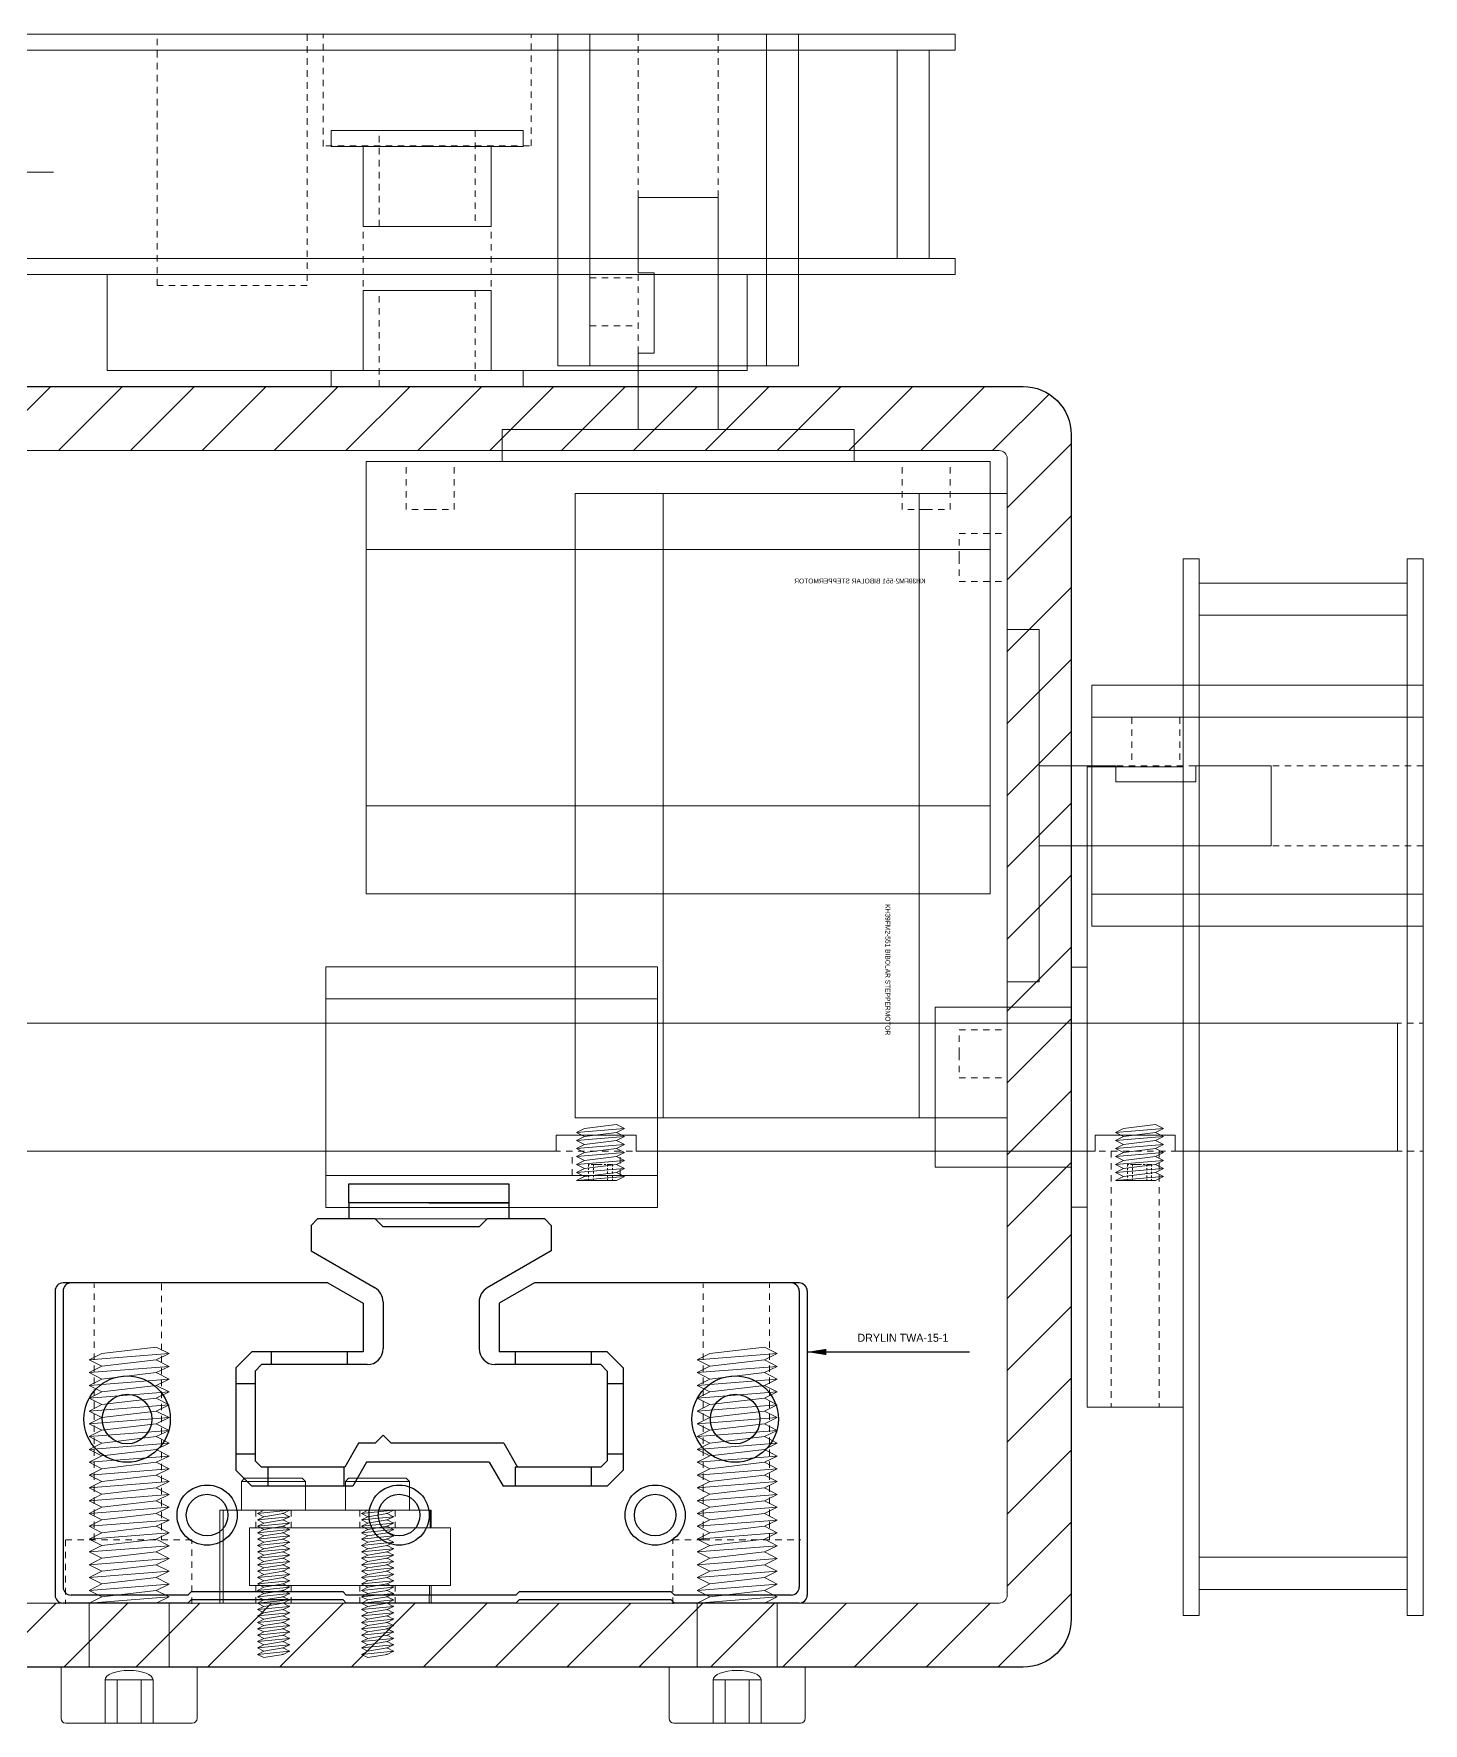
# Model space of a CAD drawing. Header units: millimetres. Extents: x -784753 to 2633, y -710 to 77802.
# Drawn here: x 1336.8 to 1423.6, y 334.5 to 440.1 of the extents above; entities that cross this region are included whole.
import ezdxf

# ---------------------------------------------------------------- set-up
doc = ezdxf.new("R2010")
doc.units = ezdxf.units.MM
doc.linetypes.add('phl_center', pattern=[0.75, 0.4, -0.35])
doc.linetypes.add('phl_thick', pattern=[0])
for name, color, linetype in [('AKSELI', 241, 'Continuous'), ('ATTRIBUUTIT', 61, 'Continuous'), ('HIHNA', 53, 'Continuous'), ('KELKKA', 6, 'Continuous'), ('LAAKERIT', 210, 'Continuous'), ('MOOTTORI_KAMERAN_KÄÄNTÄJÄ', 111, 'Continuous'), ('MOOTTORI_VO_LIIKE', 3, 'Continuous'), ('PULTIT_MUTTERIT_RUUVIT', 131, 'Continuous'), ('RAJAKYTKIN', 3, 'Continuous'), ('RATTAAT', 10, 'Continuous'), ('RATTAAT_2', 30, 'Continuous'), ('RUNKO', 140, 'Continuous')]:
    doc.layers.add(name, color=color, linetype=linetype)
doc.layers.add('KISKO', color=253, linetype='Continuous', plot=False)
doc.dimstyles.new('SAVPEK_01', dxfattribs={"dimtxt": 0.5, "dimasz": 1.2, "dimexe": 1.25, "dimexo": 0.625, "dimtad": 1, "dimjust": 3, "dimdsep": 46, "dimtxsty": 'Standard', "dimcen": -1.5, "dimclrt": 256, "dimadec": 0, "dimazin": 0, "dimtfac": 1, "dimtmove": 0, "dimatfit": 3, "dimfxl": 0, "dimarcsym": 0})

# ---------------------------------------------------------------- blocks, each defined once
blk = doc.blocks.new('MICROSWITCH-TOP')
at = {"lineweight": 0}
for p, q in [((1274.35, 144.35), (1274.35, 150.15)), ((1274.35, 150.15), (1287.55, 150.15)), ((1274.55, 144.35), (1274.55, 150.15)), ((1277.7, 150.15), (1276.6, 150.15)), ((1277.7, 150.15), (1278.8, 150.15)), ((1284.2, 150.15), (1283.1, 150.15)), ((1284.2, 150.15), (1285.3, 150.15)), ((1287.48, 149.05), (1287.49, 150.15)), ((1287.55, 149.05), (1287.55, 150.15)), ((1276.19, 147.25), (1276.19, 149.05)), ((1276.19, 149.05), (1288.75, 149.05)), ((1276.19, 145.45), (1276.19, 149.05)), ((1288.75, 149.05), (1288.75, 145.45)), ((1276.19, 147.25), (1276.19, 145.45)), ((1276.19, 145.45), (1288.75, 145.45)), ((1287.43, 144.35), (1287.44, 145.45)), ((1287.55, 144.35), (1287.55, 145.45)), ((1287.55, 144.35), (1274.35, 144.35))]:
    blk.add_line(p, q, dxfattribs=at)
at = {"linetype": 'phl_center', "lineweight": 0}
for p, q in [((1276.6, 150.17), (1276.6, 149.07)), ((1278.8, 150.17), (1278.8, 149.07)), ((1283.1, 150.17), (1283.1, 149.07)), ((1285.3, 150.17), (1285.3, 149.07)), ((1276.6, 145.47), (1276.6, 144.37)), ((1278.8, 145.47), (1278.8, 144.37)), ((1283.1, 145.47), (1283.1, 144.37)), ((1285.3, 145.47), (1285.3, 144.37))]:
    blk.add_line(p, q, dxfattribs=at)
blk = doc.blocks.new('M2-MICROSWITCH-KIINNITYS')
at = {"lineweight": 0}
for p, q in [((1149.89, 123.53), (1150.09, 123.73)), ((1149.89, 119.93), (1149.89, 123.53)), ((1150.09, 123.73), (1151.89, 123.73)), ((1150.09, 123.73), (1150.09, 119.73)), ((1151.89, 123.73), (1151.89, 122.73)), ((1151.89, 122.73), (1152.09, 122.33)), ((1151.89, 122.73), (1151.89, 120.73)), ((1151.89, 122.73), (1152.09, 120.73)), ((1152.09, 122.33), (1152.29, 122.73)), ((1152.29, 122.73), (1152.49, 122.33)), ((1152.29, 122.73), (1152.49, 120.73)), ((1152.49, 122.33), (1152.69, 122.73)), ((1152.69, 122.73), (1152.89, 122.33)), ((1152.69, 122.73), (1152.89, 120.73)), ((1152.89, 122.33), (1153.09, 122.73)), ((1153.09, 122.73), (1153.29, 122.33)), ((1153.09, 122.73), (1153.29, 120.73)), ((1153.29, 122.33), (1153.49, 122.73)), ((1153.49, 122.73), (1153.69, 122.33)), ((1153.49, 122.73), (1153.69, 120.73)), ((1153.69, 122.33), (1153.89, 122.73)), ((1153.89, 122.73), (1154.09, 122.33)), ((1153.89, 122.73), (1154.09, 120.73)), ((1154.09, 122.33), (1154.29, 122.73)), ((1154.29, 122.73), (1154.49, 122.33)), ((1154.29, 122.73), (1154.49, 120.73)), ((1154.49, 122.33), (1154.69, 122.73)), ((1154.69, 122.73), (1154.89, 122.33)), ((1154.69, 122.73), (1154.89, 120.73)), ((1154.89, 122.33), (1155.09, 122.73)), ((1155.09, 122.73), (1155.29, 122.33)), ((1155.09, 122.73), (1155.29, 120.73)), ((1155.29, 122.33), (1155.49, 122.73)), ((1155.49, 122.73), (1155.69, 122.33)), ((1155.49, 122.73), (1155.69, 120.73)), ((1155.69, 122.33), (1155.89, 122.73)), ((1155.89, 122.73), (1156.09, 122.33)), ((1155.89, 122.73), (1156.09, 120.73)), ((1156.09, 122.33), (1156.29, 122.73)), ((1156.29, 122.73), (1156.49, 122.33)), ((1156.29, 122.73), (1156.49, 120.73)), ((1156.49, 122.33), (1156.69, 122.73)), ((1156.69, 122.73), (1156.89, 122.33)), ((1156.69, 122.73), (1156.89, 120.73)), ((1156.89, 122.33), (1157.09, 122.73)), ((1157.09, 122.73), (1157.29, 122.33)), ((1157.09, 122.73), (1157.29, 120.73)), ((1157.29, 122.33), (1157.49, 122.73)), ((1157.49, 122.73), (1157.69, 122.33)), ((1157.49, 122.73), (1157.69, 120.73)), ((1157.69, 122.33), (1157.89, 122.73)), ((1157.89, 122.73), (1158.09, 122.33)), ((1157.89, 122.73), (1158.09, 120.73)), ((1158.09, 122.33), (1158.29, 122.73)), ((1158.29, 122.73), (1158.49, 122.33)), ((1158.29, 122.73), (1158.49, 120.73)), ((1158.49, 122.33), (1158.69, 122.73)), ((1158.69, 122.73), (1158.89, 122.33)), ((1158.69, 122.73), (1158.89, 120.73)), ((1158.89, 122.33), (1159.09, 122.73)), ((1159.09, 122.73), (1159.29, 122.33)), ((1159.09, 122.73), (1159.29, 120.73)), ((1159.29, 122.33), (1159.49, 122.73)), ((1159.49, 122.73), (1159.69, 122.33)), ((1159.49, 122.73), (1159.69, 120.73)), ((1159.69, 122.33), (1159.89, 122.73)), ((1159.89, 122.73), (1160.09, 122.33)), ((1159.89, 122.73), (1160.09, 120.73)), ((1160.09, 122.33), (1160.29, 122.73)), ((1160.29, 122.73), (1160.49, 122.33)), ((1160.29, 122.73), (1160.49, 120.73)), ((1160.49, 122.33), (1160.69, 122.73)), ((1160.69, 122.73), (1160.89, 122.33)), ((1160.69, 122.73), (1160.89, 120.73)), ((1151.89, 121.73), (1151.89, 119.73)), ((1152.09, 122.33), (1152.29, 121.13)), ((1152.49, 122.33), (1152.69, 121.13)), ((1152.89, 122.33), (1153.09, 121.13)), ((1153.29, 122.33), (1153.49, 121.13)), ((1153.69, 122.33), (1153.89, 121.13)), ((1154.09, 122.33), (1154.29, 121.13)), ((1154.49, 122.33), (1154.69, 121.13)), ((1154.89, 122.33), (1155.09, 121.13)), ((1155.29, 122.33), (1155.49, 121.13)), ((1155.69, 122.33), (1155.89, 121.13)), ((1156.09, 122.33), (1156.29, 121.13)), ((1156.49, 122.33), (1156.69, 121.13)), ((1156.89, 122.33), (1157.09, 121.13)), ((1157.29, 122.33), (1157.49, 121.13)), ((1157.69, 122.33), (1157.89, 121.13)), ((1158.09, 122.33), (1158.29, 121.13)), ((1158.49, 122.33), (1158.69, 121.13)), ((1158.89, 122.33), (1159.09, 121.13)), ((1159.29, 122.33), (1159.49, 121.13)), ((1159.69, 122.33), (1159.89, 121.13)), ((1160.09, 122.33), (1160.29, 121.13)), ((1160.49, 122.33), (1160.69, 121.13)), ((1160.89, 122.33), (1161.09, 121.13)), ((1152.09, 120.73), (1151.89, 121.13)), ((1152.09, 120.73), (1152.29, 121.13)), ((1152.49, 120.73), (1152.29, 121.13)), ((1152.49, 120.73), (1152.69, 121.13)), ((1152.89, 120.73), (1152.69, 121.13)), ((1152.89, 120.73), (1153.09, 121.13)), ((1153.29, 120.73), (1153.09, 121.13)), ((1153.29, 120.73), (1153.49, 121.13)), ((1153.69, 120.73), (1153.49, 121.13)), ((1153.69, 120.73), (1153.89, 121.13)), ((1154.09, 120.73), (1153.89, 121.13)), ((1154.09, 120.73), (1154.29, 121.13)), ((1154.49, 120.73), (1154.29, 121.13)), ((1154.49, 120.73), (1154.69, 121.13)), ((1154.89, 120.73), (1154.69, 121.13)), ((1154.89, 120.73), (1155.09, 121.13)), ((1155.29, 120.73), (1155.09, 121.13)), ((1155.29, 120.73), (1155.49, 121.13)), ((1155.69, 120.73), (1155.49, 121.13)), ((1155.69, 120.73), (1155.89, 121.13)), ((1156.09, 120.73), (1155.89, 121.13)), ((1156.09, 120.73), (1156.29, 121.13)), ((1156.49, 120.73), (1156.29, 121.13)), ((1156.49, 120.73), (1156.69, 121.13)), ((1156.89, 120.73), (1156.69, 121.13)), ((1156.89, 120.73), (1157.09, 121.13)), ((1157.29, 120.73), (1157.09, 121.13)), ((1157.29, 120.73), (1157.49, 121.13)), ((1157.69, 120.73), (1157.49, 121.13)), ((1157.69, 120.73), (1157.89, 121.13)), ((1158.09, 120.73), (1157.89, 121.13)), ((1158.09, 120.73), (1158.29, 121.13)), ((1158.49, 120.73), (1158.29, 121.13)), ((1158.49, 120.73), (1158.69, 121.13)), ((1158.89, 120.73), (1158.69, 121.13)), ((1158.89, 120.73), (1159.09, 121.13)), ((1159.29, 120.73), (1159.09, 121.13)), ((1159.29, 120.73), (1159.49, 121.13)), ((1159.69, 120.73), (1159.49, 121.13)), ((1159.69, 120.73), (1159.89, 121.13)), ((1160.09, 120.73), (1159.89, 121.13)), ((1160.09, 120.73), (1160.29, 121.13)), ((1160.49, 120.73), (1160.29, 121.13)), ((1160.49, 120.73), (1160.69, 121.13)), ((1160.89, 120.73), (1160.69, 121.13)), ((1160.89, 120.73), (1161.09, 121.13)), ((1149.89, 119.93), (1150.09, 119.73)), ((1151.89, 119.73), (1150.09, 119.73))]:
    blk.add_line(p, q, dxfattribs=at)
for p in [(1151.89, 122.73), (1152.29, 122.73), (1152.69, 122.73), (1153.09, 122.73), (1153.49, 122.73), (1153.89, 122.73), (1154.29, 122.73), (1154.69, 122.73), (1155.09, 122.73), (1155.49, 122.73), (1155.89, 122.73), (1156.29, 122.73), (1156.69, 122.73), (1157.09, 122.73), (1157.49, 122.73), (1157.89, 122.73), (1158.29, 122.73), (1158.69, 122.73), (1159.09, 122.73), (1159.49, 122.73), (1159.89, 122.73), (1160.29, 122.73), (1160.69, 122.73), (1152.09, 122.33), (1152.49, 122.33), (1152.89, 122.33), (1153.29, 122.33), (1153.69, 122.33), (1154.09, 122.33), (1154.49, 122.33), (1154.89, 122.33), (1155.29, 122.33), (1155.69, 122.33), (1156.09, 122.33), (1156.49, 122.33), (1156.89, 122.33), (1157.29, 122.33), (1157.69, 122.33), (1158.09, 122.33), (1158.49, 122.33), (1158.89, 122.33), (1159.29, 122.33), (1159.69, 122.33), (1160.09, 122.33), (1160.49, 122.33), (1160.89, 122.33)]:
    blk.add_point(p, dxfattribs=at)
blk = doc.blocks.new('M5x20-DIN7984-LSIDE')
at = {"lineweight": 0}
for p, q in [((0, 4.25), (-3.2, 4.25)), ((0, -4.25), (0, 4.25)), ((-3.5, 3.95), (-3.5, -3.95)), ((0, 0), (0, 2.5)), ((4, 2.5), (0, 2.5)), ((4, 2.5), (4.4, 1.7)), ((4, 2.5), (4.39, -2.5)), ((4, 2.5), (4, -2.5)), ((4.4, 1.7), (4.8, 2.5)), ((4.8, 2.5), (5.19, -2.5)), ((4.8, 2.5), (5.2, 1.7)), ((5.2, 1.7), (5.6, 2.5)), ((5.6, 2.5), (5.99, -2.5)), ((5.6, 2.5), (6, 1.7)), ((6, 1.7), (6.4, 2.5)), ((6.4, 2.5), (6.79, -2.5)), ((6.4, 2.5), (6.8, 1.7)), ((6.8, 1.7), (7.2, 2.5)), ((7.2, 2.5), (7.59, -2.5)), ((7.2, 2.5), (7.6, 1.7)), ((7.6, 1.7), (8, 2.5)), ((8, 2.5), (8.39, -2.5)), ((8, 2.5), (8.4, 1.7)), ((8.4, 1.7), (8.8, 2.5)), ((8.8, 2.5), (9.19, -2.5)), ((8.8, 2.5), (9.2, 1.7)), ((9.2, 1.7), (9.6, 2.5)), ((9.6, 2.5), (9.99, -2.5)), ((9.6, 2.5), (10, 1.7)), ((10, 1.7), (10.4, 2.5)), ((10.4, 2.5), (10.79, -2.5)), ((10.4, 2.5), (10.8, 1.7)), ((10.8, 1.7), (11.2, 2.5)), ((11.2, 2.5), (11.59, -2.5)), ((11.2, 2.5), (11.6, 1.7)), ((11.6, 1.7), (12, 2.5)), ((12, 2.5), (12.39, -2.5)), ((12, 2.5), (12.4, 1.7)), ((12.4, 1.7), (12.8, 2.5)), ((12.8, 2.5), (13.19, -2.5)), ((12.8, 2.5), (13.2, 1.7)), ((13.2, 1.7), (13.6, 2.5)), ((13.6, 2.5), (13.99, -2.5)), ((13.6, 2.5), (14, 1.7)), ((14, 1.7), (14.4, 2.5)), ((14.4, 2.5), (14.79, -2.5)), ((14.4, 2.5), (14.8, 1.7)), ((14.8, 1.7), (15.2, 2.5)), ((15.2, 2.5), (15.59, -2.5)), ((15.2, 2.5), (15.6, 1.7)), ((15.6, 1.7), (16, 2.5)), ((16, 2.5), (16.39, -2.5)), ((16, 2.5), (16.4, 1.7)), ((16.4, 1.7), (16.8, 2.5)), ((16.8, 2.5), (17.19, -2.5)), ((16.8, 2.5), (17.2, 1.7)), ((17.2, 1.7), (17.6, 2.5)), ((17.6, 2.5), (17.99, -2.5)), ((17.6, 2.5), (18, 1.7)), ((18, 1.7), (18.4, 2.5)), ((18.4, 2.5), (18.79, -2.5)), ((18.4, 2.5), (18.8, 1.7)), ((18.8, 1.7), (19.2, 2.5)), ((19.2, 2.5), (19.59, -2.5)), ((19.2, 2.5), (19.6, 1.7)), ((-0.8, 1.5), (-3.5, 1.5)), ((-0.8, 0), (-0.8, 1.5)), ((4.4, 1.7), (4.8, -1.7)), ((5.2, 1.7), (5.6, -1.7)), ((6, 1.7), (6.4, -1.7)), ((6.8, 1.7), (7.2, -1.7)), ((7.6, 1.7), (8, -1.7)), ((8.4, 1.7), (8.8, -1.7)), ((9.2, 1.7), (9.6, -1.7)), ((10, 1.7), (10.4, -1.7)), ((10.8, 1.7), (11.2, -1.7)), ((11.6, 1.7), (12, -1.7)), ((12.4, 1.7), (12.8, -1.7)), ((13.2, 1.7), (13.6, -1.7)), ((14, 1.7), (14.4, -1.7)), ((14.8, 1.7), (15.2, -1.7)), ((15.6, 1.7), (16, -1.7)), ((16.4, 1.7), (16.8, -1.7)), ((17.2, 1.7), (17.6, -1.7)), ((18, 1.7), (18.4, -1.7)), ((18.8, 1.7), (19.2, -1.7)), ((19.6, 1.7), (20, -1.7)), ((-0.8, 0.75), (-3.5, 0.75)), ((-0.8, 0), (-0.8, -1.5)), ((0, 0), (0, -2.5)), ((-0.8, -0.75), (-3.5, -0.75)), ((-0.8, -1.5), (-3.5, -1.5)), ((4, -2.5), (4, -1.7)), ((4, -1.7), (4.39, -2.5)), ((4.39, -2.5), (4.8, -1.7)), ((4.8, -1.7), (5.19, -2.5)), ((5.19, -2.5), (5.6, -1.7)), ((5.6, -1.7), (5.99, -2.5)), ((5.99, -2.5), (6.4, -1.7)), ((6.4, -1.7), (6.79, -2.5)), ((6.79, -2.5), (7.2, -1.7)), ((7.2, -1.7), (7.59, -2.5)), ((7.59, -2.5), (8, -1.7)), ((8, -1.7), (8.39, -2.5)), ((8.39, -2.5), (8.8, -1.7)), ((8.8, -1.7), (9.19, -2.5)), ((9.19, -2.5), (9.6, -1.7)), ((9.6, -1.7), (9.99, -2.5)), ((9.99, -2.5), (10.4, -1.7)), ((10.4, -1.7), (10.79, -2.5)), ((10.79, -2.5), (11.2, -1.7)), ((11.2, -1.7), (11.59, -2.5)), ((11.59, -2.5), (12, -1.7)), ((12, -1.7), (12.39, -2.5)), ((12.39, -2.5), (12.8, -1.7)), ((12.8, -1.7), (13.19, -2.5)), ((13.19, -2.5), (13.6, -1.7)), ((13.6, -1.7), (13.99, -2.5)), ((13.99, -2.5), (14.4, -1.7)), ((14.4, -1.7), (14.79, -2.5)), ((14.79, -2.5), (15.2, -1.7)), ((15.2, -1.7), (15.59, -2.5)), ((15.59, -2.5), (16, -1.7)), ((16, -1.7), (16.39, -2.5)), ((16.39, -2.5), (16.8, -1.7)), ((16.8, -1.7), (17.19, -2.5)), ((17.19, -2.5), (17.6, -1.7)), ((17.6, -1.7), (17.99, -2.5)), ((17.99, -2.5), (18.4, -1.7)), ((18.4, -1.7), (18.79, -2.5)), ((18.79, -2.5), (19.2, -1.7)), ((19.2, -1.7), (19.59, -2.5)), ((19.59, -2.5), (20, -1.7)), ((4, -2.5), (0, -2.5)), ((-3.2, -4.25), (0, -4.25))]:
    blk.add_line(p, q, dxfattribs=at)
for centre, start, end in [((-3.2, 3.95), 90, 180), ((-3.2, -3.95), 180, 270)]:
    blk.add_arc(centre, 0.3, start, end, dxfattribs=at)
blk.add_ellipse((-0.8, 0), major_axis=(0, 1.5), ratio=0.401188, start_param=3.141593, end_param=6.283185, dxfattribs=at)
blk = doc.blocks.new('ALUMIINIPUTKI-80x80-FRONTS')
at = {"lineweight": 0}
h = blk.add_hatch(dxfattribs=at)
h.set_pattern_fill('ANSI31', color=256, style=0)
h.set_pattern_definition([(45, (-372.2303, -263.7906), (-2.245064, 2.245064), [])])
h.paths.add_polyline_path([(70.5, 0), (70.77, 0), (73.27, 0), (77, 0, 0.414214), (80, 3), (80, 77, 0.414214), (77, 80), (3, 80, 0.414214), (0, 77), (0, 57.56), (0, 55.06), (0, 54.8), (0, 52.3), (0, 45.13), (0, 42.63), (0, 39.87), (0, 27.56), (0, 25.06), (0, 24.8), (0, 22.3), (0, 3, 0.414214), (3, 0), (68, 0)])
h.paths.add_polyline_path([(29.97, 4), (4.5, 4, -0.414214), (4, 4.5), (4, 37.37), (4, 42.63), (4, 75.5, -0.414214), (4.5, 76), (75.5, 76, -0.414214), (76, 75.5), (76, 4.5, -0.414214), (75.5, 4), (49.19, 4), (48.19, 4), (47.92, 4), (46.92, 4), (42.69, 4), (41.69, 4), (41.42, 4), (40.42, 4), (35.24, 4), (32.74, 4), (32.47, 4)], flags=16)
for p, q in [((4.5, 76), (75.5, 76)), ((4, 4.5), (4, 75.5)), ((76, 75.5), (76, 4.5)), ((0, 54.93), (0, 57.43)), ((0, 54.93), (0, 52.43)), ((0, 40), (0, 45)), ((0, 40), (0, 42.5)), ((4, 42.5), (4, 37.5)), ((0, 24.93), (0, 27.43)), ((0, 24.93), (0, 22.43)), ((4, 4.5), (4, 4.5)), ((4.5, 4), (75.5, 4)), ((4.5, 4), (4.5, 4)), ((32.6, 4), (30.1, 4)), ((32.6, 4), (35.1, 4)), ((41.55, 4), (40.55, 4)), ((41.55, 4), (42.55, 4)), ((48.05, 4), (47.05, 4)), ((48.05, 4), (49.05, 4)), ((70.64, 0), (68.14, 0)), ((70.64, 0), (73.14, 0))]:
    blk.add_line(p, q, dxfattribs=at)
blk.add_lwpolyline([(3, 0), (77, 0, 0.414214), (80, 3), (80, 77, 0.414214), (77, 80), (3, 80, 0.414214), (0, 77), (0, 3, 0.414214)], format="xyb", close=True)
for centre, start, end in [((4.5, 75.5), 90, 180), ((75.5, 75.5), 0, 90), ((4.5, 4.5), 180, 270), ((75.5, 4.5), 270, 0)]:
    blk.add_arc(centre, 0.5, start, end, dxfattribs=at)
blk = doc.blocks.new('T5-10-RATAS-LSIDE')
at = {"lineweight": 0}
for p, q in [((7.52, 0), (-7.52, 0)), ((-7.52, 0), (-7.52, -20.72)), ((-5.52, 0), (-5.52, -20.72)), ((5.52, 0), (5.52, -20.72)), ((7.52, -20.72), (7.52, 0)), ((-5.52, -4), (-5.52, -2.5)), ((-5.52, -4), (-5.52, -5.5)), ((0, -20.72), (-7.52, -20.72)), ((0, -20.72), (7.52, -20.72))]:
    blk.add_line(p, q, dxfattribs=at)
at = {"linetype": 'phl_center', "lineweight": 0}
for p, q in [((-2.5, -20.72), (-2.5, 0)), ((2.5, -20.72), (2.5, 0)), ((-5.52, -2.5), (-2.5, -2.5)), ((-5.52, -5.5), (-2.5, -5.5))]:
    blk.add_line(p, q, dxfattribs=at)
blk = doc.blocks.new('T5-40-CAMERA-PLATFORM-LSIDE')
at = {"lineweight": 0}
for p, q in [((33, 15), (-33, 15)), ((-33, 15), (-33, 14)), ((29.48, 15), (-4, 15)), ((6.5, 15), (7.5, 15)), ((33, 15), (33, 14)), ((-33, 14), (-29.37, 14)), ((-31.37, 14), (-31.37, 1)), ((-29.37, 1), (-29.37, 14)), ((-29.37, 14), (29.48, 14)), ((29.48, 1), (29.48, 14)), ((29.48, 14), (33, 14)), ((31.48, 1), (31.48, 14)), ((-33, 0), (-33, 1)), ((-33, 1), (-29.37, 1)), ((33, 0), (-33, 0)), ((-31.37, 0), (-29.37, 0)), ((-29.37, 1), (29.48, 1)), ((-20, -6), (-20, 0)), ((20, -6), (20, 0)), ((29.48, 1), (33, 1)), ((31.48, 0), (29.48, 0)), ((33, 1), (33, 0)), ((20, -6), (-20, -6)), ((0, -6), (-20, -6)), ((0, -6), (-20, -6)), ((0, -6), (-4, -6)), ((0, -6), (-4, -6)), ((0, -6), (-3, -6)), ((0, -6), (20, -6)), ((0, -6), (20, -6)), ((0, -6), (3, -6)), ((0, -6), (4, -6)), ((0, -6), (20, -6)), ((0, -6), (4, -6)), ((0, -6), (20, -6))]:
    blk.add_line(p, q, dxfattribs=at)
at = {"linetype": 'phl_center', "lineweight": 0}
for p, q in [((-6.5, 8.03), (-6.5, 15.03)), ((6.5, 8), (6.5, 15)), ((7.5, 15), (7.5, -0.69)), ((16.87, -0.69), (16.87, 15)), ((0, 8.03), (-6.5, 8.03)), ((-4, -6), (-4, 8.03)), ((-0.06, 8.03), (6.44, 8.03)), ((4, -6), (4, 8)), ((7.5, -0.69), (16.87, -0.69))]:
    blk.add_line(p, q, dxfattribs=at)
blk = doc.blocks.new('IGLIDUR-GLW-6MM-LSIDE')
at = {"lineweight": 0}
for p, q in [((0, 6), (-1, 6)), ((-1, 6), (-1, 4)), ((0, 0), (0, 6)), ((-1, 4), (-6, 4)), ((-6, 4), (-6, 3)), ((-1, 4), (-1, -4)), ((0, 3), (0, 4)), ((-6, 3), (-6, -3)), ((0, 0), (0, 3)), ((0, -3), (0, 0)), ((-6, -3), (-6, -4)), ((0, -6), (0, -3)), ((-6, -4), (-1, -4)), ((-1, -4), (-1, -6)), ((-1, -6), (0, -6))]:
    blk.add_line(p, q, dxfattribs=at)
at = {"linetype": 'phl_center', "lineweight": 0}
for p, q in [((0, 3), (-6, 3)), ((-6, -3), (0, -3))]:
    blk.add_line(p, q, dxfattribs=at)
blk = doc.blocks.new('KH39FM2-STEPMOTOR-LEFTS')
at = {"lineweight": 0}
for p, q in [((19.5, 43.5), (17, 43.5)), ((17, 43.5), (17, 29)), ((19.5, 43.5), (22, 43.5)), ((22, 43.5), (22, 40.78)), ((22, 40.78), (22, 38.78)), ((21, 33.78), (21, 38.78)), ((21, 38.78), (22, 38.78)), ((22, 33.78), (21, 33.78)), ((22, 33.78), (22, 29)), ((30.5, 29), (8.5, 29)), ((8.5, 29), (8.5, 27)), ((30.5, 27), (30.5, 29)), ((39, 27), (0, 27)), ((0, 27), (0, 0)), ((19.5, 27), (30.5, 27)), ((39, 27), (39, 0)), ((39, 21.5), (0, 21.5)), ((39, 5.5), (39, 21.5)), ((0, 13.5), (0, 5.5)), ((0, 5.5), (39, 5.5)), ((0, 0), (39, 0))]:
    blk.add_line(p, q, dxfattribs=at)
at = {"linetype": 'phl_center', "lineweight": 0}
for p, q in [((2.5, 24), (2.5, 27)), ((5.5, 24), (5.5, 27)), ((33.5, 24), (33.5, 27)), ((36.5, 24), (36.5, 27)), ((4, 24), (2.5, 24)), ((4, 24), (5.5, 24)), ((35, 24), (33.5, 24)), ((35, 24), (36.5, 24))]:
    blk.add_line(p, q, dxfattribs=at)
at = {"layer": 'ATTRIBUUTIT', "lineweight": 0, "flags": 8}
for tag, p in [('_TYYPPI', (4.05, 19.39)), ('_KUVAUS', (4.05, 18.89)), ('_NOTES', (4.05, 18.4))]:
    blk.add_attdef(tag, p, '', height=0.3, dxfattribs=at)
blk = doc.blocks.new('KISKO-TS-15-1-FSIDE')
at = {"layer": 'KISKO', "linetype": 'phl_thick'}
for p, q in [((-11, 15.1), (-10.6, 15.5)), ((-11, 9.5), (-11, 15.1)), ((-10.6, 15.5), (-5.4, 15.5)), ((-4.533975, 14), (-5.4, 15.5)), ((4.533975, 14), (5.4, 15.5)), ((5.4, 15.5), (10.6, 15.5)), ((11, 15.1), (10.6, 15.5)), ((11, 9.5), (11, 15.1)), ((-4.533975, 14), (2.5, 14)), ((3, 13.5), (2.5, 14)), ((3, 13.5), (3.5, 14)), ((3.5, 14), (4.533975, 14)), ((-10.6, 9.1), (-11, 9.5)), ((10.6, 9.1), (11, 9.5)), ((-10.6, 9.1), (-4, 9.1)), ((4, 9.1), (10.6, 9.1)), ((-3, 5.17735), (-3, 8.1)), ((3, 5.17735), (3, 8.1)), ((-7.5, 2.001924), (-3.5, 4.311325)), ((7.5, 2.001924), (3.5, 4.311325)), ((-7.5, 0.4), (-7.5, 2.001924)), ((7.5, 0.4), (7.5, 2.001924)), ((-7.1, 0), (-7.5, 0.4)), ((-7.1, 0), (-3.5, 0)), ((-3.5, 0), (-3, 0.5)), ((-3, 0.5), (3, 0.5)), ((3.5, 0), (3, 0.5)), ((3.5, 0), (7.1, 0)), ((7.1, 0), (7.5, 0.4))]:
    blk.add_line(p, q, dxfattribs=at)
for centre, start, end in [((-4, 8.1), 0, 90), ((4, 8.1), 90, 180), ((-4, 5.17735), 300.00000595, 0), ((4, 5.17735), 180, 239.99999405)]:
    blk.add_arc(centre, 1, start, end, dxfattribs=at)
blk = doc.blocks.new('T5-40-RATAS-LSIDE')
at = {"lineweight": 0}
for p, q in [((33, 15), (-33, 15)), ((-33, 15), (-33, 14)), ((29.48, 15), (-4, 15)), ((6.5, 15), (7.5, 15)), ((33, 15), (33, 14)), ((-33, 14), (-29.37, 14)), ((-31.37, 14), (-31.37, 1)), ((-29.37, 1), (-29.37, 14)), ((-29.37, 14), (29.48, 14)), ((29.48, 1), (29.48, 14)), ((29.48, 14), (33, 14)), ((31.48, 1), (31.48, 14)), ((-33, 0), (-33, 1)), ((-33, 1), (-29.37, 1)), ((33, 0), (-33, 0)), ((-31.37, 0), (-29.37, 0)), ((-29.37, 1), (29.48, 1)), ((-20, -6), (-20, 0)), ((20, -6), (20, 0)), ((29.48, 1), (33, 1)), ((31.48, 0), (29.48, 0)), ((33, 1), (33, 0)), ((20, -6), (-20, -6)), ((0, -6), (-20, -6)), ((0, -6), (-20, -6)), ((0, -6), (-4, -6)), ((0, -6), (-4, -6)), ((0, -6), (-3, -6)), ((0, -6), (20, -6)), ((0, -6), (20, -6)), ((0, -6), (3, -6)), ((0, -6), (4, -6)), ((0, -6), (20, -6)), ((0, -6), (4, -6)), ((0, -6), (20, -6))]:
    blk.add_line(p, q, dxfattribs=at)
at = {"linetype": 'phl_center', "lineweight": 0}
for p, q in [((-4, 8.03), (-4, 15)), ((4, 8), (4, 15)), ((-4, -6), (-4, 8.03)), ((4, -6), (4, 8)), ((-4, -1.5), (-20, -1.5)), ((-4, -4.5), (-20, -4.5))]:
    blk.add_line(p, q, dxfattribs=at)
at = {"layer": 'ATTRIBUUTIT', "lineweight": 0, "flags": 2}
blk.add_attdef('_OSAN_TYYPPI', (4.37, -0.82), '', height=0.5, dxfattribs=at)
at = {"layer": 'ATTRIBUUTIT', "lineweight": 0}
blk.add_attdef('_KUVAUS', (4.37, -1.61), '', height=0.5, dxfattribs=at)
blk = doc.blocks.new('M3x3-DIN913-LSIDE')
at = {"lineweight": 0}
for p, q in [((-0.34, 1.23), (-0.09, 0.73)), ((-0.34, 1.23), (-0.09, -1.77)), ((-0.34, 1.23), (-0.34, -1.27)), ((-0.09, 0.73), (0.16, 1.23)), ((0.16, 1.23), (0.41, -1.77)), ((0.16, 1.23), (0.41, 0.73)), ((0.41, 0.73), (0.66, 1.23)), ((0.66, 1.23), (0.91, -1.77)), ((0.66, 1.23), (0.91, 0.73)), ((0.91, 0.73), (1.16, 1.23)), ((1.16, 1.23), (1.41, -1.77)), ((1.16, 1.23), (1.41, 0.73)), ((1.41, 0.73), (1.66, 1.23)), ((1.66, 1.23), (1.91, -1.77)), ((1.66, 1.23), (1.91, 0.73)), ((1.91, 0.73), (2.16, 1.23)), ((2.16, 1.23), (2.41, -1.77)), ((2.16, 1.23), (2.41, 0.73)), ((2.41, 0.73), (2.66, 1.23)), ((2.66, 1.23), (2.91, -1.77)), ((2.66, 1.23), (2.91, 0.73)), ((-0.09, 0.73), (0.16, -1.27)), ((0.41, 0.73), (0.66, -1.27)), ((0.66, -0.27), (0.66, 0.17)), ((0.91, 0.73), (1.16, -1.27)), ((1.41, 0.73), (1.66, -1.27)), ((1.91, 0.73), (2.16, -1.27)), ((2.41, 0.73), (2.66, -1.27)), ((2.91, 0.73), (3.16, -1.27)), ((0.66, -1.02), (0.66, -0.72)), ((-0.34, -1.27), (-0.09, -1.77)), ((-0.09, -1.77), (0.16, -1.27)), ((0.16, -1.27), (0.41, -1.77)), ((0.41, -1.77), (0.66, -1.27)), ((0.66, -1.27), (0.91, -1.77)), ((0.91, -1.77), (1.16, -1.27)), ((1.16, -1.27), (1.41, -1.77)), ((1.41, -1.77), (1.66, -1.27)), ((1.66, -1.27), (1.91, -1.77)), ((1.91, -1.77), (2.16, -1.27)), ((2.16, -1.27), (2.41, -1.77)), ((2.41, -1.77), (2.66, -1.27)), ((2.66, -1.27), (2.91, -1.77)), ((2.91, -1.77), (3.16, -1.27))]:
    blk.add_line(p, q, dxfattribs=at)
at = {"linetype": 'phl_center', "lineweight": 0, "ltscale": 0.3}
for p, q in [((0.66, 0.48), (-0.34, 0.48)), ((0.66, 0.17), (-0.34, 0.17)), ((0.66, -0.27), (0.66, 0.48)), ((0.66, -0.72), (-0.34, -0.72)), ((0.66, -1.02), (-0.34, -1.02)), ((0.66, -0.27), (0.66, -1.02))]:
    blk.add_line(p, q, dxfattribs=at)
at = {"layer": 'ATTRIBUUTIT', "lineweight": 0, "flags": 8}
blk.add_attdef('_TYYPPI', (-0.56, -1.27), '', height=0.3, rotation=90, dxfattribs=at)
blk = doc.blocks.new('IGLIDUR-GLW-10MM-LSIDE')
at = {"lineweight": 0}
for p, q in [((1, 7.5), (0, 7.5)), ((0, 7.5), (0, 5)), ((1, 0), (1, 7.5)), ((-8.5, 5), (-8.5, -5)), ((0, 5), (-8.5, 5)), ((0, 5), (0, -5)), ((1, -5), (1, 5)), ((1, 0), (1, 4)), ((1, 0), (1, -7.5)), ((1, 0), (1, -4)), ((-8.5, -5), (0, -5)), ((0, -7.5), (0, -5)), ((1, -7.5), (0, -7.5))]:
    blk.add_line(p, q, dxfattribs=at)
at = {"linetype": 'phl_center', "lineweight": 0}
for p, q in [((1, 4), (-8.5, 4)), ((1, -4), (-8.5, -4))]:
    blk.add_line(p, q, dxfattribs=at)
blk = doc.blocks.new('T5-RATAS-8MM-LSIDE')
at = {"lineweight": 0}
for p, q in [((20.72, 7.52), (0, 7.52)), ((0, 7.52), (0, -7.52)), ((20.72, 0), (20.72, 7.52)), ((0, 5.52), (20.72, 5.52)), ((16.88, 5.52), (15.38, 5.52)), ((16.88, 5.52), (18.38, 5.52)), ((0, 0), (0, 4)), ((20.72, 4), (20.72, 0)), ((20.72, 0), (20.72, -4)), ((20.72, 0), (20.72, -7.52)), ((0, -5.52), (20.72, -5.52)), ((0, -7.52), (20.72, -7.52))]:
    blk.add_line(p, q, dxfattribs=at)
at = {"linetype": 'phl_center', "lineweight": 0}
for p, q in [((15.38, 5.52), (15.38, 4)), ((18.38, 5.52), (18.38, 4)), ((0, 4), (20.72, 4)), ((20.72, -4), (0, -4))]:
    blk.add_line(p, q, dxfattribs=at)
blk = doc.blocks.new('AKSELI-8MM-LSIDE')
at = {"lineweight": 0}
for p, q in [((0, 4), (0, -4)), ((1.23, 4), (0, 4)), ((1.23, 3), (1.23, 4)), ((1.23, 0), (1.23, 3.8)), ((1.23, 3.8), (2.23, 3.8)), ((2.23, 3.96), (2.23, 2.96)), ((2.73, 3.96), (2.23, 3.96)), ((51.55, 3.96), (2.23, 3.96)), ((51.55, 3.96), (51.55, 2.96)), ((85.23, 3.96), (56.55, 3.96)), ((56.55, 2.96), (56.55, 3.96)), ((85.23, 3.96), (85.23, 2.96)), ((104.12, 3.96), (90.23, 3.96)), ((90.23, 3.96), (90.23, 2.96)), ((104.12, 3.96), (104.12, -4.04)), ((1.23, 3), (1.23, -3)), ((2.23, 3), (2.23, -3)), ((51.55, 2.96), (56.55, 2.96)), ((85.23, 2.96), (90.23, 2.96)), ((1.23, 0), (1.23, -3.8)), ((1.23, -3), (1.23, -4)), ((2.23, -4.04), (2.23, -3.04)), ((1.23, -4), (0, -4)), ((1.23, -3.8), (2.23, -3.8)), ((2.73, -4.04), (2.23, -4.04)), ((104.12, -4.04), (2.23, -4.04))]:
    blk.add_line(p, q, dxfattribs=at)
blk = doc.blocks.new('AKSELIVARMISTIN-DIN413-LSIDE')
at = {"lineweight": 0}
for p, q in [((-0.01, 14.7), (-0.01, 0)), ((-0.01, 14.7), (0.79, 14.7)), ((0.79, 0), (0.79, 14.7)), ((-0.01, 7.35), (-0.01, 11.15)), ((-0.01, 11.15), (0.79, 11.15)), ((-0.01, 7.35), (-0.01, 3.55)), ((-0.01, 3.55), (0.79, 3.55)), ((-0.01, 0), (0.79, 0))]:
    blk.add_line(p, q, dxfattribs=at)
at = {"layer": 'ATTRIBUUTIT', "lineweight": 0, "flags": 8}
for tag, p in [('_KUVAUS', (-0.24, 4.44)), ('_TYYPPI', (-0.24, 1.43))]:
    blk.add_attdef(tag, p, '', height=0.3, rotation=90, dxfattribs=at)
blk = doc.blocks.new('ASSEMBLY-OV-MEKANIIKKA-FSIDE')
at = {"layer": 'AKSELI', "lineweight": 0, "xscale": -1, "rotation": 180}
blk.add_blockref('AKSELI-8MM-LSIDE', (-84.73, -0.04), dxfattribs=at)
at = {"layer": 'LAAKERIT', "lineweight": 0, "rotation": 180}
blk.add_blockref('IGLIDUR-GLW-10MM-LSIDE', (-81, 0), dxfattribs=at)
at = {"layer": 'LAAKERIT', "lineweight": 0}
blk.add_blockref('IGLIDUR-GLW-10MM-LSIDE', (-1, 0), dxfattribs=at)
at = {"layer": 'MOOTTORI_VO_LIIKE', "lineweight": 0}
ref = blk.add_blockref('KH39FM2-STEPMOTOR-LEFTS', (-32, -1.92), dxfattribs=dict(at, xscale=-1, rotation=270))
ref.add_attrib('_TYYPPI', 'KH39FM2-551 BIBOLAR STEPPERMOTOR', (-12.61, 11.43), dxfattribs={"layer": 'ATTRIBUUTIT', "lineweight": 0, "height": 0.3, "rotation": 270, "flags": 8})
at = {"layer": 'PULTIT_MUTTERIT_RUUVIT', "lineweight": 0}
blk.add_blockref('AKSELIVARMISTIN-DIN413-LSIDE', (-82.5, 3.76), dxfattribs=at)
at = {"layer": 'PULTIT_MUTTERIT_RUUVIT', "lineweight": 0, "rotation": 89.99999999999999}
for p in [(-30.69, -5.49), (3, -5.5)]:
    blk.add_blockref('M3x3-DIN913-LSIDE', p, dxfattribs=at)
at = {"layer": 'RATTAAT', "lineweight": 0, "xscale": -1, "rotation": 270}
blk.add_blockref('T5-40-RATAS-LSIDE', (6, 0), dxfattribs=at)
at = {"layer": 'RATTAAT_2', "lineweight": 0, "xscale": -1}
for name, p, rotation in [('T5-10-RATAS-LSIDE', (0.28, 17.58), 90), ('T5-RATAS-8MM-LSIDE', (-47.57, 0), 180)]:
    blk.add_blockref(name, p, dxfattribs=dict(at, rotation=rotation))
blk = doc.blocks.new('ASSEMBLY-CAMERA-PLATFORM-FSIDE')
at = {"layer": 'LAAKERIT', "lineweight": 0}
for p, rotation in [((0, 1), 90.00000000000001), ((0, -15), 270)]:
    blk.add_blockref('IGLIDUR-GLW-6MM-LSIDE', p, dxfattribs=dict(at, rotation=rotation))
at = {"layer": 'MOOTTORI_KAMERAN_KÄÄNTÄJÄ', "lineweight": 0}
blk.add_blockref('KH39FM2-STEPMOTOR-LEFTS', (-35.18, -46.69), dxfattribs=at).add_auto_attribs({'_TYYPPI': 'KH39FM2-551 BIBOLAR STEPPERMOTOR'})
at = {"layer": 'RATTAAT', "lineweight": 0}
blk.add_blockref('T5-40-CAMERA-PLATFORM-LSIDE', (0, -8), dxfattribs=at)
at = {"layer": 'RATTAAT_2', "lineweight": 0, "rotation": 180}
blk.add_blockref('T5-10-RATAS-LSIDE', (-15.68, -13.72), dxfattribs=at)
at = {"layer": 'ATTRIBUUTIT', "lineweight": 0, "insert": (25.62, -0.99), "char_height": 0.5, "attachment_point": 7}
blk.add_mtext('T5-40', dxfattribs=at)
at = {"layer": 'ATTRIBUUTIT', "lineweight": 0, "annotation_type": 0, "has_hookline": 1, "hookline_direction": 0, "text_width": 2.25, "horizontal_direction": (-1, 0, 0)}
blk.add_leader([(29.48, -1.61), (26.24, -1.61)], dimstyle='SAVPEK_01', dxfattribs=at)
blk = doc.blocks.new('DRYLIN-TWA-15-FSIDE')
at = {"layer": 'KELKKA', "linetype": 'phl_thick'}
for p, q in [((-23, 20.5), (-15.2, 20.5)), ((-15, 20.3), (-15.2, 20.5)), ((-15, 20.3), (-5.5, 20.3)), ((-5.5, 20.3), (-5.3, 20.5)), ((-5.3, 20.5), (5.3, 20.5)), ((5.5, 20.3), (5.3, 20.5)), ((5.5, 20.3), (15, 20.3)), ((15, 20.3), (15.2, 20.5)), ((15.2, 20.5), (23, 20.5)), ((-23.5, 1), (-23.5, 20)), ((-23, 1), (-23, 19.5)), ((-22.5, 20), (-15.2, 20)), ((-15, 19.8), (-15.2, 20)), ((-15, 19.8), (-5.5, 19.8)), ((-5.5, 19.8), (-5.3, 20)), ((-5.3, 20), (5.3, 20)), ((5.5, 19.8), (5.3, 20)), ((5.5, 19.8), (15, 19.8)), ((15, 19.8), (15.2, 20)), ((15.2, 20), (22.5, 20)), ((23, 1), (23, 19.5)), ((23.5, 1), (23.5, 20)), ((-12, 12.2), (-11, 13.2)), ((-11, 13.2), (-4.5, 13.2)), ((-10, 12), (-10, 13.2)), ((-5.25, 12), (-5.25, 13.2)), ((-3.63, 11.7), (-4.5, 13.2)), ((4.03, 11.7), (4.9, 13.2)), ((4.9, 13.2), (11.2, 13.2)), ((5.45, 12), (5.45, 13.2)), ((10.2, 12), (10.2, 13.2)), ((12.2, 12.2), (11.2, 13.2)), ((-12, 5.8), (-12, 12.2)), ((-10, 12), (-5.25, 12)), ((-3.63, 11.7), (4.03, 11.7)), ((5.45, 12), (10.2, 12)), ((12.2, 5.8), (12.2, 12.2)), ((-12, 11.2), (-11, 11.2)), ((-11, 6.8), (-11, 11.2)), ((11, 11.2), (12.2, 11.2)), ((11, 6.8), (11, 11.2)), ((-12, 6.8), (-11, 6.8)), ((11, 6.8), (12.2, 6.8)), ((-11, 4.8), (-12, 5.8)), ((-10, 5.6), (-5.25, 5.6)), ((-10, 4.8), (-10, 5.6)), ((-5.25, 4.8), (-5.25, 5.6)), ((5.25, 5.6), (10, 5.6)), ((5.25, 4.8), (5.25, 5.6)), ((10, 4.8), (10, 5.6)), ((11.2, 4.8), (12.2, 5.8)), ((-11, 4.8), (-4.25, 4.8)), ((-4.25, 1.77), (-4.25, 4.8)), ((4.25, 4.8), (11.2, 4.8)), ((4.25, 1.77), (4.25, 4.8)), ((-6.45, 0.5), (-4.25, 1.77)), ((6.45, 0.5), (4.25, 1.77)), ((-23, 0.5), (-6.45, 0.5)), ((6.45, 0.5), (22.5, 0.5)), ((22.5, 0.5), (23, 0.5))]:
    blk.add_line(p, q, dxfattribs=at)
at = {"layer": 'KELKKA', "linetype": 'phl_center', "lineweight": 0}
for p, q in [((-15.11, 20.55), (-15.11, 16.55)), ((14.95, 20.55), (14.95, 16.55)), ((22.85, 16.55), (22.85, 20.55)), ((-17.01, 16.55), (-23.11, 16.55)), ((-21.15, 16.55), (-21.15, 0.55)), ((-15.11, 16.55), (-17.01, 16.55)), ((-17.01, 16.55), (-17.01, 0.55)), ((14.95, 16.55), (22.8, 16.55)), ((16.85, 0.55), (16.85, 16.55)), ((21.05, 16.55), (21.05, 0.55))]:
    blk.add_line(p, q, dxfattribs=at)
at = {"layer": 'KELKKA', "lineweight": 0}
for p, q in [((-23, 16.5), (-23, 19.5)), ((-16.9, 0.5), (-21.1, 0.5))]:
    blk.add_line(p, q, dxfattribs=at)
at = {"layer": 'KELKKA', "linetype": 'phl_thick'}
for centre, radius in [((-14, 15), 1.88), ((-14, 15), 1.3), ((2, 15), 1.88), ((2, 15), 1.3), ((14, 15), 1.88), ((14, 15), 1.3), ((-19, 9), 2.7), ((19, 9), 2.7), ((-19, 9), 1.55), ((19, 9), 1.55)]:
    blk.add_circle(centre, radius, dxfattribs=at)
for centre, start, end in [((-23, 20), 90, 180), ((23, 20), 0, 90), ((-22.5, 19.5), 90, 180), ((22.5, 19.5), 0, 90), ((-23, 1), 180, 270), ((-22.5, 1), 180, 270), ((22.5, 1), 270, 0), ((23, 1), 270, 0)]:
    blk.add_arc(centre, 0.5, start, end, dxfattribs=at)
at = {"layer": 'ATTRIBUUTIT', "lineweight": 0, "insert": (-26.64, 4.18), "char_height": 0.5, "attachment_point": 7, "rotation": 180}
blk.add_mtext('DRYLIN TWA-15-1', dxfattribs=at)
at = {"layer": 'ATTRIBUUTIT', "lineweight": 0, "annotation_type": 0, "has_hookline": 1, "hookline_direction": 0, "text_width": 7, "horizontal_direction": (-1, 0, 0)}
blk.add_leader([(-23.5, 4.81), (-26.01, 4.81)], dimstyle='SAVPEK_01', dxfattribs=at)
blk = doc.blocks.new('ASSEMBLY-KISKO-FSIDE')
at = {"layer": 'HIHNA'}
for p, q in [((-5.22, 16.2), (4.78, 16.2)), ((-5.22, 15), (-5.22, 16.2)), ((4.78, 16.2), (4.78, 15)), ((4.78, 15), (-5.22, 15)), ((-5.22, 15), (-5.22, 14)), ((-0.22, 15), (4.78, 15)), ((4.78, 15), (4.78, 14))]:
    blk.add_line(p, q, dxfattribs=at)
at = {"layer": 'HIHNA', "lineweight": 0}
blk.add_line((-3.58, 14), (3.42, 14), dxfattribs=at)
at = {"rotation": 180}
blk.add_blockref('DRYLIN-TWA-15-FSIDE', (-0.08, 10.5), dxfattribs=at)
at = {"layer": 'KISKO', "rotation": 180}
blk.add_blockref('KISKO-TS-15-1-FSIDE', (-0.08, 14), dxfattribs=at)

msp = doc.modelspace()

# ---------------------------------------------------------------- block references
at = {"lineweight": 0, "xscale": -1}
msp.add_blockref('ASSEMBLY-CAMERA-PLATFORM-FSIDE', (1361.348, 433.024), dxfattribs=at)
at = {"lineweight": 0}
for name, p in [('ASSEMBLY-OV-MEKANIIKKA-FSIDE', (1402.589, 374.257)), ('ASSEMBLY-KISKO-FSIDE', (1361.67, 352.024))]:
    msp.add_blockref(name, p, dxfattribs=at)
at = {"layer": 'PULTIT_MUTTERIT_RUUVIT', "lineweight": 0}
for name, p, rotation in [('M5x20-DIN7984-LSIDE', (1342.712, 338.024), 90), ('M5x20-DIN7984-LSIDE', (1380.715, 338.024), 90), ('M2-MICROSWITCH-KIINNITYS', (1230.006, 1499.714), 270), ('M2-MICROSWITCH-KIINNITYS', (1236.506, 1499.714), 270)]:
    msp.add_blockref(name, p, dxfattribs=dict(at, rotation=rotation))
at = {"layer": 'RAJAKYTKIN', "lineweight": 0}
msp.add_blockref('MICROSWITCH-TOP', (74.043, 197.675), dxfattribs=at)
at = {"layer": 'RUNKO', "xscale": -1, "rotation": 90.00000000000001}
msp.add_blockref('ALUMIINIPUTKI-80x80-FRONTS', (1401.589, 418.024), dxfattribs=at)

doc.saveas('drawing.dxf')
